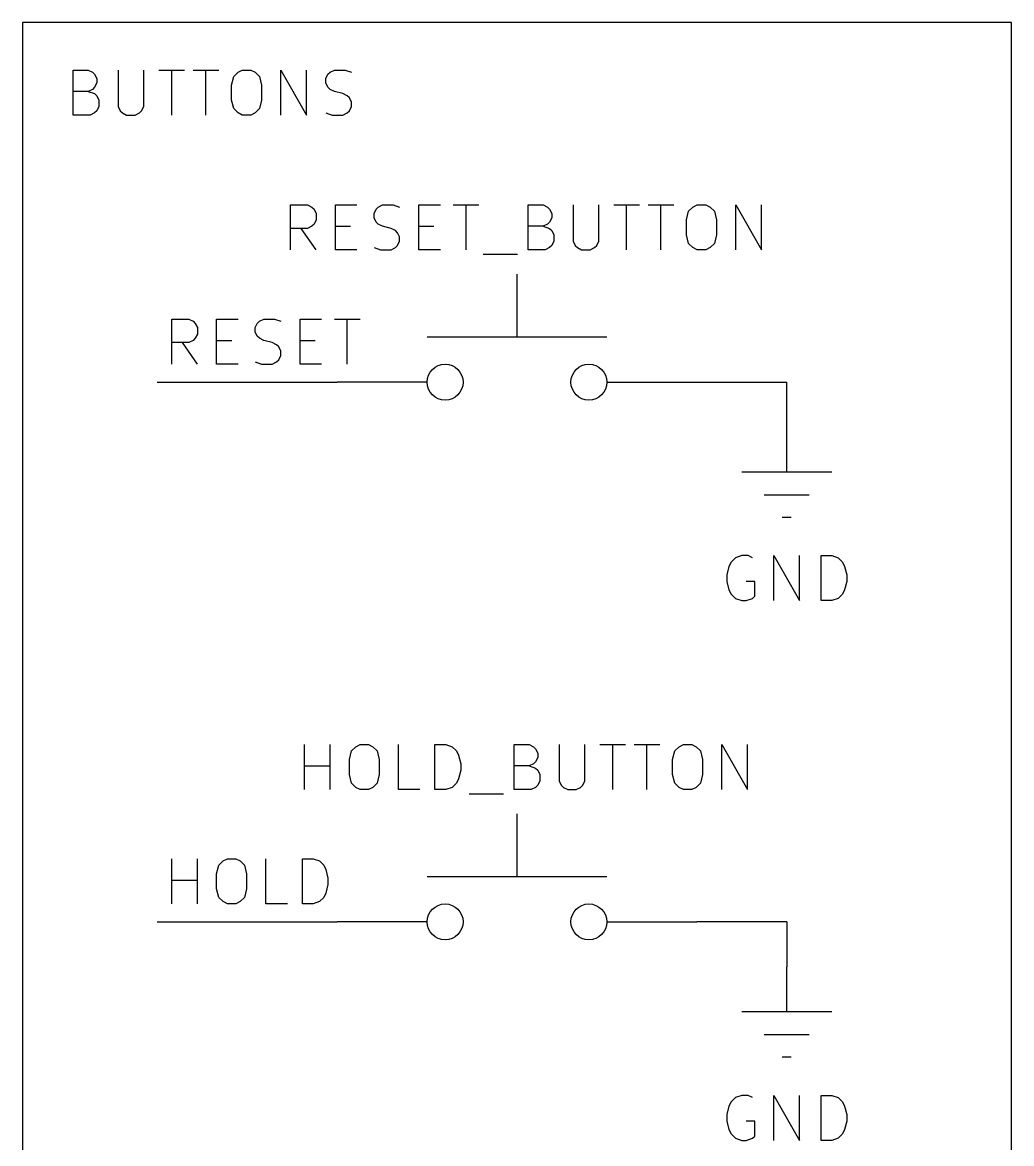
# Model space of a CAD drawing. Extents: x 0.4 to 11.3, y -7.9 to -0.4.
# Drawn here: x 3.2 to 4.3, y -5.246 to -4 of the extents above; entities that cross this region are included whole.
import ezdxf

# ---------------------------------------------------------------- set-up
doc = ezdxf.new("R2010")
doc.units = 0
doc.header["$MEASUREMENT"] = 0
for name, color, linetype in [('BLUE3', 171, 'CONTINUOUS'), ('CYAN2', 4, 'CONTINUOUS'), ('GRAY1', 251, 'CONTINUOUS'), ('GREEN3', 91, 'CONTINUOUS'), ('RED2', 1, 'CONTINUOUS')]:
    doc.layers.add(name, color=color, linetype=linetype)

msp = doc.modelspace()

# ---------------------------------------------------------------- linework, layer by layer
at = {"layer": 'BLUE3', "linetype": 'CONTINUOUS'}
for p, q in [((3.2, -4), (3.2, -5.4)), ((4.3, -4), (3.2, -4)), ((4.3, -5.4), (4.3, -4)), ((3.2564, -4.103), (3.2564, -4.053)), ((3.2564, -4.053), (3.2731, -4.053)), ((3.2731, -4.053), (3.2779, -4.0553)), ((3.2779, -4.0553), (3.2802, -4.0577)), ((3.2802, -4.0577), (3.2826, -4.0625)), ((3.2826, -4.0625), (3.2826, -4.0672)), ((3.3064, -4.053), (3.3064, -4.0934)), ((3.335, -4.0934), (3.335, -4.053)), ((3.3517, -4.053), (3.3802, -4.053)), ((3.366, -4.103), (3.366, -4.053)), ((3.3898, -4.053), (3.4183, -4.053)), ((3.404, -4.103), (3.404, -4.053)), ((3.4326, -4.0696), (3.435, -4.0601)), ((3.435, -4.0601), (3.4398, -4.0553)), ((3.4398, -4.0553), (3.4445, -4.053)), ((3.4445, -4.053), (3.454, -4.053)), ((3.454, -4.053), (3.4588, -4.0553)), ((3.4588, -4.0553), (3.4636, -4.0601)), ((3.4636, -4.0601), (3.4659, -4.0696)), ((3.4874, -4.103), (3.4874, -4.053)), ((3.4874, -4.053), (3.5159, -4.103)), ((3.5159, -4.103), (3.5159, -4.053)), ((3.5374, -4.0625), (3.5398, -4.0577)), ((3.5374, -4.0672), (3.5374, -4.0625)), ((3.5398, -4.0577), (3.5421, -4.0553)), ((3.5421, -4.0553), (3.5469, -4.053)), ((3.5469, -4.053), (3.5588, -4.053)), ((3.5588, -4.053), (3.566, -4.0553)), ((3.2779, -4.0744), (3.2731, -4.0768)), ((3.2802, -4.072), (3.2779, -4.0744)), ((3.2826, -4.0672), (3.2802, -4.072)), ((3.4326, -4.0863), (3.4326, -4.0696)), ((3.4659, -4.0696), (3.4659, -4.0863)), ((3.5398, -4.072), (3.5374, -4.0672)), ((3.5421, -4.0744), (3.5398, -4.072)), ((3.5469, -4.0768), (3.5421, -4.0744)), ((3.2731, -4.0768), (3.2564, -4.0768)), ((3.2731, -4.0768), (3.2802, -4.0792)), ((3.2802, -4.0792), (3.2826, -4.0815)), ((3.2826, -4.0815), (3.285, -4.0863)), ((3.285, -4.0863), (3.285, -4.0934)), ((3.435, -4.0958), (3.4326, -4.0863)), ((3.4659, -4.0863), (3.4636, -4.0958)), ((3.5564, -4.0792), (3.5469, -4.0768)), ((3.5612, -4.0815), (3.5564, -4.0792)), ((3.5636, -4.0839), (3.5612, -4.0815)), ((3.566, -4.0887), (3.5636, -4.0839)), ((3.2802, -4.1006), (3.2755, -4.103)), ((3.2826, -4.0982), (3.2802, -4.1006)), ((3.285, -4.0934), (3.2826, -4.0982)), ((3.3064, -4.0934), (3.3088, -4.0982)), ((3.3088, -4.0982), (3.3112, -4.1006)), ((3.3112, -4.1006), (3.3159, -4.103)), ((3.3255, -4.103), (3.3302, -4.1006)), ((3.3302, -4.1006), (3.3326, -4.0982)), ((3.3326, -4.0982), (3.335, -4.0934)), ((3.4398, -4.1006), (3.435, -4.0958)), ((3.4445, -4.103), (3.4398, -4.1006)), ((3.4588, -4.1006), (3.454, -4.103)), ((3.4636, -4.0958), (3.4588, -4.1006)), ((3.5374, -4.1006), (3.5445, -4.103)), ((3.5564, -4.103), (3.5612, -4.1006)), ((3.5612, -4.1006), (3.5636, -4.0982)), ((3.5636, -4.0982), (3.566, -4.0934)), ((3.566, -4.0934), (3.566, -4.0887)), ((3.2755, -4.103), (3.2564, -4.103)), ((3.3159, -4.103), (3.3255, -4.103)), ((3.454, -4.103), (3.4445, -4.103)), ((3.5445, -4.103), (3.5564, -4.103))]:
    msp.add_line(p, q, dxfattribs=at)
at = {"layer": 'CYAN2', "linetype": 'CONTINUOUS'}
for p, q in [((3.4981, -4.2528), (3.4981, -4.2028)), ((3.4981, -4.2028), (3.5171, -4.2028)), ((3.5171, -4.2028), (3.5219, -4.2052)), ((3.5219, -4.2052), (3.5243, -4.2076)), ((3.5243, -4.2076), (3.5267, -4.2123)), ((3.5267, -4.2123), (3.5267, -4.2195)), ((3.5481, -4.2528), (3.5481, -4.2028)), ((3.5481, -4.2028), (3.5719, -4.2028)), ((3.591, -4.2123), (3.5933, -4.2076)), ((3.591, -4.2171), (3.591, -4.2123)), ((3.5933, -4.2076), (3.5957, -4.2052)), ((3.5957, -4.2052), (3.6005, -4.2028)), ((3.6005, -4.2028), (3.6124, -4.2028)), ((3.6124, -4.2028), (3.6195, -4.2052)), ((3.6409, -4.2528), (3.6409, -4.2028)), ((3.6409, -4.2028), (3.6648, -4.2028)), ((3.679, -4.2028), (3.7076, -4.2028)), ((3.6933, -4.2528), (3.6933, -4.2028)), ((3.7624, -4.2528), (3.7624, -4.2028)), ((3.7624, -4.2028), (3.779, -4.2028)), ((3.779, -4.2028), (3.7838, -4.2052)), ((3.7838, -4.2052), (3.7862, -4.2076)), ((3.7862, -4.2076), (3.7886, -4.2123)), ((3.7886, -4.2123), (3.7886, -4.2171)), ((3.8124, -4.2028), (3.8124, -4.2433)), ((3.8409, -4.2433), (3.8409, -4.2028)), ((3.8576, -4.2028), (3.8862, -4.2028)), ((3.8719, -4.2528), (3.8719, -4.2028)), ((3.8957, -4.2028), (3.9243, -4.2028)), ((3.91, -4.2528), (3.91, -4.2028)), ((3.9386, -4.2195), (3.9409, -4.2099)), ((3.9409, -4.2099), (3.9457, -4.2052)), ((3.9457, -4.2052), (3.9505, -4.2028)), ((3.9505, -4.2028), (3.96, -4.2028)), ((3.96, -4.2028), (3.9648, -4.2052)), ((3.9648, -4.2052), (3.9695, -4.2099)), ((3.9695, -4.2099), (3.9719, -4.2195)), ((3.9933, -4.2528), (3.9933, -4.2028)), ((3.9933, -4.2028), (4.0219, -4.2528)), ((4.0219, -4.2528), (4.0219, -4.2028)), ((3.5243, -4.2242), (3.5219, -4.2266)), ((3.5267, -4.2195), (3.5243, -4.2242)), ((3.5933, -4.2219), (3.591, -4.2171)), ((3.5957, -4.2242), (3.5933, -4.2219)), ((3.6005, -4.2266), (3.5957, -4.2242)), ((3.7838, -4.2242), (3.779, -4.2266)), ((3.7862, -4.2219), (3.7838, -4.2242)), ((3.7886, -4.2171), (3.7862, -4.2219)), ((3.9386, -4.2361), (3.9386, -4.2195)), ((3.9719, -4.2195), (3.9719, -4.2361)), ((3.5171, -4.229), (3.4981, -4.229)), ((3.5267, -4.2528), (3.51, -4.229)), ((3.5219, -4.2266), (3.5171, -4.229)), ((3.5481, -4.2266), (3.5648, -4.2266)), ((3.61, -4.229), (3.6005, -4.2266)), ((3.6148, -4.2314), (3.61, -4.229)), ((3.6171, -4.2338), (3.6148, -4.2314)), ((3.6195, -4.2385), (3.6171, -4.2338)), ((3.6409, -4.2266), (3.6576, -4.2266)), ((3.779, -4.2266), (3.7624, -4.2266)), ((3.779, -4.2266), (3.7862, -4.229)), ((3.7862, -4.229), (3.7886, -4.2314)), ((3.7886, -4.2314), (3.7909, -4.2361)), ((3.7909, -4.2361), (3.7909, -4.2433)), ((3.9409, -4.2457), (3.9386, -4.2361)), ((3.9719, -4.2361), (3.9695, -4.2457)), ((3.6148, -4.2504), (3.6171, -4.248)), ((3.6171, -4.248), (3.6195, -4.2433)), ((3.6195, -4.2433), (3.6195, -4.2385)), ((3.7886, -4.248), (3.7862, -4.2504)), ((3.7909, -4.2433), (3.7886, -4.248)), ((3.8124, -4.2433), (3.8148, -4.248)), ((3.8148, -4.248), (3.8171, -4.2504)), ((3.8362, -4.2504), (3.8386, -4.248)), ((3.8386, -4.248), (3.8409, -4.2433)), ((3.9457, -4.2504), (3.9409, -4.2457)), ((3.9695, -4.2457), (3.9648, -4.2504)), ((3.5719, -4.2528), (3.5481, -4.2528)), ((3.591, -4.2504), (3.5981, -4.2528)), ((3.5981, -4.2528), (3.61, -4.2528)), ((3.61, -4.2528), (3.6148, -4.2504)), ((3.6648, -4.2528), (3.6409, -4.2528)), ((3.7124, -4.2576), (3.7505, -4.2576)), ((3.7814, -4.2528), (3.7624, -4.2528)), ((3.7862, -4.2504), (3.7814, -4.2528)), ((3.8171, -4.2504), (3.8219, -4.2528)), ((3.8219, -4.2528), (3.8314, -4.2528)), ((3.8314, -4.2528), (3.8362, -4.2504)), ((3.9505, -4.2528), (3.9457, -4.2504)), ((3.96, -4.2528), (3.9505, -4.2528)), ((3.9648, -4.2504), (3.96, -4.2528)), ((3.9929, -4.5952), (3.9881, -4.5999)), ((4, -4.5928), (3.9929, -4.5952)), ((4.0071, -4.5928), (4, -4.5928)), ((4.0119, -4.5952), (4.0071, -4.5928)), ((4.0357, -4.6428), (4.0357, -4.5928)), ((4.0357, -4.5928), (4.0643, -4.6428)), ((4.0643, -4.6428), (4.0643, -4.5928)), ((4.0881, -4.6428), (4.0881, -4.5928)), ((4.0881, -4.5928), (4.1, -4.5928)), ((4.1, -4.5928), (4.1071, -4.5952)), ((4.1071, -4.5952), (4.1119, -4.5999)), ((3.9857, -4.6047), (3.9833, -4.6142)), ((3.9881, -4.5999), (3.9857, -4.6047)), ((4.1119, -4.5999), (4.1143, -4.6047)), ((4.1143, -4.6047), (4.1167, -4.6142)), ((3.9833, -4.6142), (3.9833, -4.6214)), ((3.9833, -4.6214), (3.9857, -4.6309)), ((4.0143, -4.6214), (4.0048, -4.6214)), ((4.0143, -4.638), (4.0143, -4.6214)), ((4.1167, -4.6214), (4.1143, -4.6309)), ((4.1167, -4.6142), (4.1167, -4.6214)), ((3.9857, -4.6309), (3.9881, -4.6357)), ((3.9881, -4.6357), (3.9929, -4.6404)), ((4.1119, -4.6357), (4.1071, -4.6404)), ((4.1143, -4.6309), (4.1119, -4.6357)), ((3.9929, -4.6404), (4, -4.6428)), ((4, -4.6428), (4.0048, -4.6428)), ((4.0048, -4.6428), (4.0119, -4.6404)), ((4.0119, -4.6404), (4.0143, -4.638)), ((4.1, -4.6428), (4.0881, -4.6428)), ((4.1071, -4.6404), (4.1, -4.6428)), ((3.5136, -4.8528), (3.5136, -4.8028)), ((3.5421, -4.8528), (3.5421, -4.8028)), ((3.5636, -4.8195), (3.5659, -4.8099)), ((3.5659, -4.8099), (3.5707, -4.8052)), ((3.5707, -4.8052), (3.5755, -4.8028)), ((3.5755, -4.8028), (3.585, -4.8028)), ((3.585, -4.8028), (3.5898, -4.8052)), ((3.5898, -4.8052), (3.5945, -4.8099)), ((3.5945, -4.8099), (3.5969, -4.8195)), ((3.6183, -4.8528), (3.6183, -4.8028)), ((3.6588, -4.8528), (3.6588, -4.8028)), ((3.6588, -4.8028), (3.6707, -4.8028)), ((3.6707, -4.8028), (3.6779, -4.8052)), ((3.6779, -4.8052), (3.6826, -4.8099)), ((3.6826, -4.8099), (3.685, -4.8147)), ((3.7469, -4.8528), (3.7469, -4.8028)), ((3.7469, -4.8028), (3.7636, -4.8028)), ((3.7636, -4.8028), (3.7683, -4.8052)), ((3.7683, -4.8052), (3.7707, -4.8076)), ((3.7707, -4.8076), (3.7731, -4.8123)), ((3.7969, -4.8028), (3.7969, -4.8433)), ((3.8255, -4.8433), (3.8255, -4.8028)), ((3.8421, -4.8028), (3.8707, -4.8028)), ((3.8564, -4.8528), (3.8564, -4.8028)), ((3.8802, -4.8028), (3.9088, -4.8028)), ((3.8945, -4.8528), (3.8945, -4.8028)), ((3.9231, -4.8195), (3.9255, -4.8099)), ((3.9255, -4.8099), (3.9302, -4.8052)), ((3.9302, -4.8052), (3.935, -4.8028)), ((3.935, -4.8028), (3.9445, -4.8028)), ((3.9445, -4.8028), (3.9493, -4.8052)), ((3.9493, -4.8052), (3.954, -4.8099)), ((3.954, -4.8099), (3.9564, -4.8195)), ((3.9779, -4.8528), (3.9779, -4.8028)), ((3.9779, -4.8028), (4.0064, -4.8528)), ((4.0064, -4.8528), (4.0064, -4.8028)), ((3.5636, -4.8361), (3.5636, -4.8195)), ((3.5969, -4.8195), (3.5969, -4.8361)), ((3.685, -4.8147), (3.6874, -4.8242)), ((3.7707, -4.8219), (3.7683, -4.8242)), ((3.7731, -4.8171), (3.7707, -4.8219)), ((3.7731, -4.8123), (3.7731, -4.8171)), ((3.9231, -4.8361), (3.9231, -4.8195)), ((3.9564, -4.8195), (3.9564, -4.8361)), ((3.5136, -4.8266), (3.5421, -4.8266)), ((3.6874, -4.8314), (3.685, -4.8409)), ((3.6874, -4.8242), (3.6874, -4.8314)), ((3.7636, -4.8266), (3.7469, -4.8266)), ((3.7683, -4.8242), (3.7636, -4.8266)), ((3.7636, -4.8266), (3.7707, -4.829)), ((3.7707, -4.829), (3.7731, -4.8314)), ((3.7731, -4.8314), (3.7755, -4.8361)), ((3.5659, -4.8457), (3.5636, -4.8361)), ((3.5707, -4.8504), (3.5659, -4.8457)), ((3.5945, -4.8457), (3.5898, -4.8504)), ((3.5969, -4.8361), (3.5945, -4.8457)), ((3.6826, -4.8457), (3.6779, -4.8504)), ((3.685, -4.8409), (3.6826, -4.8457)), ((3.7731, -4.848), (3.7707, -4.8504)), ((3.7755, -4.8433), (3.7731, -4.848)), ((3.7755, -4.8361), (3.7755, -4.8433)), ((3.7969, -4.8433), (3.7993, -4.848)), ((3.7993, -4.848), (3.8017, -4.8504)), ((3.8207, -4.8504), (3.8231, -4.848)), ((3.8231, -4.848), (3.8255, -4.8433)), ((3.9255, -4.8457), (3.9231, -4.8361)), ((3.9302, -4.8504), (3.9255, -4.8457)), ((3.954, -4.8457), (3.9493, -4.8504)), ((3.9564, -4.8361), (3.954, -4.8457)), ((3.5755, -4.8528), (3.5707, -4.8504)), ((3.585, -4.8528), (3.5755, -4.8528)), ((3.5898, -4.8504), (3.585, -4.8528)), ((3.6421, -4.8528), (3.6183, -4.8528)), ((3.6707, -4.8528), (3.6588, -4.8528)), ((3.6779, -4.8504), (3.6707, -4.8528)), ((3.6969, -4.8576), (3.735, -4.8576)), ((3.7659, -4.8528), (3.7469, -4.8528)), ((3.7707, -4.8504), (3.7659, -4.8528)), ((3.8017, -4.8504), (3.8064, -4.8528)), ((3.8064, -4.8528), (3.8159, -4.8528)), ((3.8159, -4.8528), (3.8207, -4.8504)), ((3.935, -4.8528), (3.9302, -4.8504)), ((3.9445, -4.8528), (3.935, -4.8528)), ((3.9493, -4.8504), (3.9445, -4.8528)), ((3.9929, -5.1952), (3.9881, -5.1999)), ((4, -5.1928), (3.9929, -5.1952)), ((4.0071, -5.1928), (4, -5.1928)), ((4.0119, -5.1952), (4.0071, -5.1928)), ((4.0357, -5.2428), (4.0357, -5.1928)), ((4.0357, -5.1928), (4.0643, -5.2428)), ((4.0643, -5.2428), (4.0643, -5.1928)), ((4.0881, -5.2428), (4.0881, -5.1928)), ((4.0881, -5.1928), (4.1, -5.1928)), ((4.1, -5.1928), (4.1071, -5.1952)), ((4.1071, -5.1952), (4.1119, -5.1999)), ((3.9857, -5.2047), (3.9833, -5.2142)), ((3.9881, -5.1999), (3.9857, -5.2047)), ((4.1119, -5.1999), (4.1143, -5.2047)), ((4.1143, -5.2047), (4.1167, -5.2142)), ((3.9833, -5.2142), (3.9833, -5.2214)), ((3.9833, -5.2214), (3.9857, -5.2309)), ((4.0143, -5.2214), (4.0048, -5.2214)), ((4.0143, -5.238), (4.0143, -5.2214)), ((4.1167, -5.2214), (4.1143, -5.2309)), ((4.1167, -5.2142), (4.1167, -5.2214)), ((3.9857, -5.2309), (3.9881, -5.2357)), ((4.1143, -5.2309), (4.1119, -5.2357)), ((3.9881, -5.2357), (3.9929, -5.2404)), ((3.9929, -5.2404), (4, -5.2428)), ((4, -5.2428), (4.0048, -5.2428)), ((4.0048, -5.2428), (4.0119, -5.2404)), ((4.0119, -5.2404), (4.0143, -5.238)), ((4.1, -5.2428), (4.0881, -5.2428)), ((4.1071, -5.2404), (4.1, -5.2428)), ((4.1119, -5.2357), (4.1071, -5.2404))]:
    msp.add_line(p, q, dxfattribs=at)
at = {"layer": 'GRAY1', "linetype": 'CONTINUOUS'}
for p, q in [((3.366, -4.3798), (3.366, -4.3298)), ((3.366, -4.3298), (3.3851, -4.3298)), ((3.3851, -4.3298), (3.3898, -4.3322)), ((3.3898, -4.3322), (3.3922, -4.3346)), ((3.3922, -4.3346), (3.3946, -4.3393)), ((3.416, -4.3798), (3.416, -4.3298)), ((3.416, -4.3298), (3.4398, -4.3298)), ((3.4589, -4.3393), (3.4612, -4.3346)), ((3.4612, -4.3346), (3.4636, -4.3322)), ((3.4636, -4.3322), (3.4684, -4.3298)), ((3.4684, -4.3298), (3.4803, -4.3298)), ((3.4803, -4.3298), (3.4874, -4.3322)), ((3.5089, -4.3798), (3.5089, -4.3298)), ((3.5089, -4.3298), (3.5327, -4.3298)), ((3.547, -4.3298), (3.5755, -4.3298)), ((3.5612, -4.3798), (3.5612, -4.3298)), ((3.3946, -4.3465), (3.3922, -4.3512)), ((3.3946, -4.3393), (3.3946, -4.3465)), ((3.4589, -4.3441), (3.4589, -4.3393)), ((3.4612, -4.3488), (3.4589, -4.3441)), ((3.4636, -4.3512), (3.4612, -4.3488)), ((3.3851, -4.356), (3.366, -4.356)), ((3.3946, -4.3798), (3.3779, -4.356)), ((3.3898, -4.3536), (3.3851, -4.356)), ((3.3922, -4.3512), (3.3898, -4.3536)), ((3.416, -4.3536), (3.4327, -4.3536)), ((3.4684, -4.3536), (3.4636, -4.3512)), ((3.4779, -4.356), (3.4684, -4.3536)), ((3.4827, -4.3584), (3.4779, -4.356)), ((3.4851, -4.3608), (3.4827, -4.3584)), ((3.4874, -4.3655), (3.4851, -4.3608)), ((3.5089, -4.3536), (3.5255, -4.3536)), ((3.4851, -4.375), (3.4874, -4.3703)), ((3.4874, -4.3703), (3.4874, -4.3655)), ((3.4398, -4.3798), (3.416, -4.3798)), ((3.4589, -4.3774), (3.466, -4.3798)), ((3.466, -4.3798), (3.4779, -4.3798)), ((3.4779, -4.3798), (3.4827, -4.3774)), ((3.4827, -4.3774), (3.4851, -4.375)), ((3.5327, -4.3798), (3.5089, -4.3798)), ((3.366, -4.9798), (3.366, -4.9298)), ((3.3946, -4.9798), (3.3946, -4.9298)), ((3.4184, -4.9369), (3.4232, -4.9322)), ((3.4232, -4.9322), (3.4279, -4.9298)), ((3.4279, -4.9298), (3.4374, -4.9298)), ((3.4374, -4.9298), (3.4422, -4.9322)), ((3.4422, -4.9322), (3.447, -4.9369)), ((3.4708, -4.9798), (3.4708, -4.9298)), ((3.5113, -4.9798), (3.5113, -4.9298)), ((3.5113, -4.9298), (3.5232, -4.9298)), ((3.5232, -4.9298), (3.5303, -4.9322)), ((3.5303, -4.9322), (3.5351, -4.9369)), ((3.416, -4.9465), (3.4184, -4.9369)), ((3.416, -4.9631), (3.416, -4.9465)), ((3.447, -4.9369), (3.4493, -4.9465)), ((3.4493, -4.9465), (3.4493, -4.9631)), ((3.5351, -4.9369), (3.5374, -4.9417)), ((3.5374, -4.9417), (3.5398, -4.9512)), ((3.366, -4.9536), (3.3946, -4.9536)), ((3.5398, -4.9584), (3.5374, -4.9679)), ((3.5398, -4.9512), (3.5398, -4.9584)), ((3.4184, -4.9727), (3.416, -4.9631)), ((3.4232, -4.9774), (3.4184, -4.9727)), ((3.447, -4.9727), (3.4422, -4.9774)), ((3.4493, -4.9631), (3.447, -4.9727)), ((3.5351, -4.9727), (3.5303, -4.9774)), ((3.5374, -4.9679), (3.5351, -4.9727)), ((3.4279, -4.9798), (3.4232, -4.9774)), ((3.4374, -4.9798), (3.4279, -4.9798)), ((3.4422, -4.9774), (3.4374, -4.9798)), ((3.4946, -4.9798), (3.4708, -4.9798)), ((3.5232, -4.9798), (3.5113, -4.9798)), ((3.5303, -4.9774), (3.5232, -4.9798))]:
    msp.add_line(p, q, dxfattribs=at)
at = {"layer": 'GREEN3', "linetype": 'CONTINUOUS'}
for p, q in [((3.35, -4.4), (3.55, -4.4)), ((3.95, -4.4), (4.05, -4.4)), ((4.05, -4.45), (4.05, -4.4)), ((3.35, -5), (3.55, -5)), ((4.05, -5), (3.95, -5)), ((4.05, -5), (4.05, -5.05))]:
    msp.add_line(p, q, dxfattribs=at)
at = {"layer": 'RED2', "linetype": 'CONTINUOUS'}
for p, q in [((3.75, -4.35), (3.75, -4.28)), ((3.85, -4.35), (3.65, -4.35)), ((3.65, -4.4), (3.55, -4.4)), ((3.85, -4.4), (3.95, -4.4)), ((4.05, -4.5), (4.05, -4.45)), ((4.1, -4.5), (4, -4.5)), ((4.025, -4.525), (4.075, -4.525)), ((4.045, -4.55), (4.055, -4.55)), ((3.75, -4.95), (3.75, -4.88)), ((3.85, -4.95), (3.65, -4.95)), ((3.65, -5), (3.55, -5)), ((3.85, -5), (3.95, -5)), ((4.05, -5.1), (4.05, -5.05)), ((4.1, -5.1), (4, -5.1)), ((4.025, -5.125), (4.075, -5.125)), ((4.045, -5.15), (4.055, -5.15))]:
    msp.add_line(p, q, dxfattribs=at)
at = {"layer": 'RED2'}
for centre in [(3.67, -4.4), (3.83, -4.4), (3.67, -5), (3.83, -5)]:
    msp.add_circle(centre, 0.02, dxfattribs=at)

doc.saveas('drawing.dxf')
